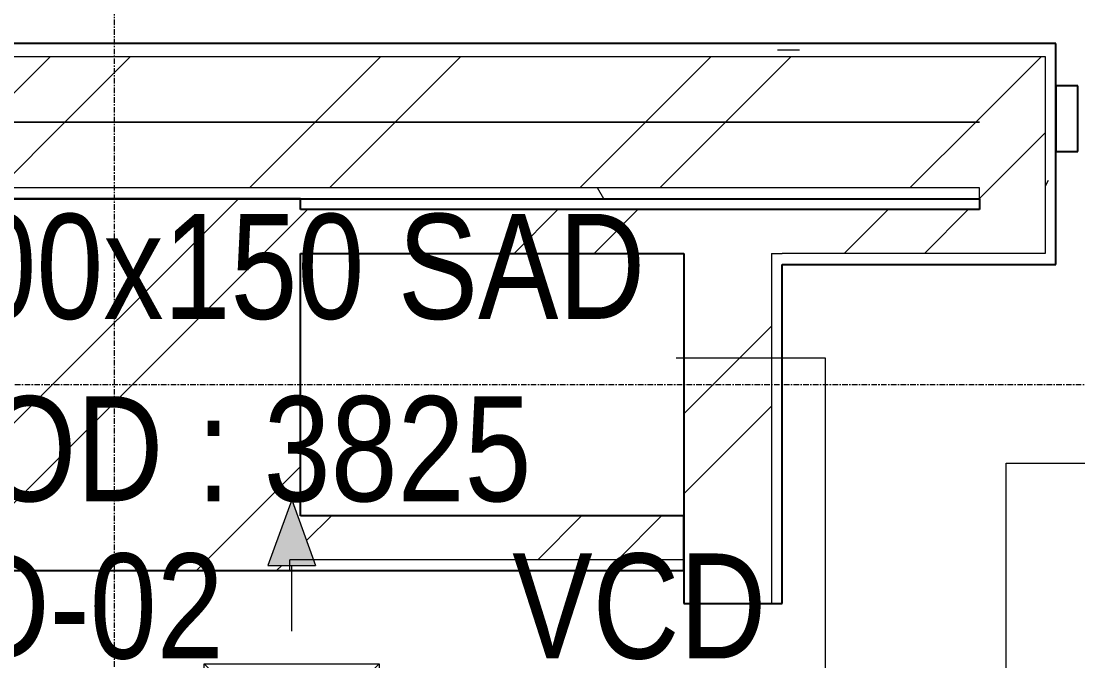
# Model space of a CAD drawing. Header units: inches. Extents: x -83664 to 20107, y -47222 to 19398.
# Drawn here: x -18186 to -15772, y -1396 to 66 of the extents above; entities that cross this region are included whole.
import ezdxf

# ---------------------------------------------------------------- set-up
doc = ezdxf.new("R2010")
doc.units = ezdxf.units.IN
doc.header["$MEASUREMENT"] = 0
doc.linetypes.add('Grid Line', pattern=[22.225, 12.7, -3.175, 3.175, -3.175])
doc.linetypes.add('Hidden 0_50', pattern=[1.0584, 0.5292, -0.5292])
for name, color, linetype, lineweight in [('A-DETL-GENF', 7, 'Continuous', 9), ('A-GLAZ-CWMG', 7, 'Continuous', 9), ('A-WALL', 7, 'Continuous', 9), ('A-WALL-PATT', 7, 'Continuous', 25), ('G-ANNO-TEXT', 7, 'Continuous', 9), ('M-HVAC-CDFF', 7, 'Continuous', 9), ('M-HVAC-DUCT-IDEN', 7, 'Continuous', 18), ('S-GRID', 7, 'Continuous', 9)]:
    doc.layers.add(name, color=color, linetype=linetype, lineweight=lineweight)
doc.styles.add('Arial Narrow_21', font='ARIALN.TTF', dxfattribs={"height": 240})
pattern_1 = [(45, (0, 0), (-377.1708, 377.1708), []), (45, (0, 571.5), (-377.1708, 377.1708), [])]
pattern_2 = [(0, (0, 0), (1219.2, 304.8), [50.292, -864.108, 50.292, -864.108, -4876.8]), (0, (0, 0), (1219.2, 304.8), [-1828.8, 50.292, -1778.508, 50.292, -864.108, -2133.6]), (0, (0, 0), (1219.2, 304.8), [-4572, 50.292, -559.308, 50.292, -1473.708]), (120, (457.2, 152.4), (-873.56454, 903.4582), [50.292, -864.108, 50.292, -864.108, -4876.8]), (120, (457.2, 152.4), (-873.56454, 903.4582), [-1828.8, 50.292, -1778.508, 50.292, -864.108, -2133.6]), (120, (457.2, 152.4), (-873.56454, 903.4582), [-4572, 50.292, -559.308, 50.292, -1473.708]), (240, (609.6, 762), (-345.63546, -1208.2582), [50.292, -864.108, 50.292, -864.108, -4876.8]), (240, (609.6, 762), (-345.63546, -1208.2582), [-1828.8, 50.292, -1778.508, 50.292, -864.108, -2133.6]), (240, (609.6, 762), (-345.63546, -1208.2582), [-4572, 50.292, -559.308, 50.292, -1473.708])]

# ---------------------------------------------------------------- blocks, each defined once
blk = doc.blocks.new('GCE-AT-Supply Air Rectangular Diffuser - 300x300-6788639-FIRST FLOOR AC CONDITIONING LAYOUT - PART A')
at = {"layer": 'A-DETL-GENF', "true_color": 0xff7f00}
for points in [[(54.6, 425), (0, 575), (-54.6, 425)], [(-425, -54.6), (-425, 54.6), (-575, 0)], [(425, -54.6), (575, 0), (425, 54.6)], [(0, -575), (54.6, -425), (-54.6, -425)]]:
    blk.add_hatch(color=30, dxfattribs=at).paths.add_polyline_path(points)
at = {"layer": 'A-DETL-GENF', "color": 30, "true_color": 0xff7f00}
for p, q in [((0, 575), (-54.6, 425)), ((0, 575), (54.6, 425)), ((-54.6, 425), (54.6, 425)), ((0, 275), (0, 425)), ((-200, -200), (200, 200)), ((-200, 200), (200, -200)), ((-200, -200), (-200, 200)), ((-200, 200), (200, 200)), ((200, 200), (200, -200)), ((-575, 0), (-425, 54.6)), ((-425, -54.6), (-425, 54.6)), ((425, 54.6), (425, -54.6)), ((575, 0), (425, 54.6)), ((-575, 0), (-425, -54.6)), ((275, 0), (425, 0)), ((-275, 0), (-425, 0)), ((575, 0), (425, -54.6)), ((200, -200), (-200, -200)), ((0, -275), (0, -425)), ((54.6, -425), (-54.6, -425)), ((0, -575), (-54.6, -425)), ((0, -575), (54.6, -425))]:
    blk.add_line(p, q, dxfattribs=at)
blk = doc.blocks.new('TEMW-SMBZ-HO-BM-HVAC-00002_rvt-1-FIRST FLOOR AC CONDITIONING LAYOUT - PART A')
at = {"layer": 'M-HVAC-CDFF', "color": 6, "linetype": 'Hidden 0_50', "lineweight": 9, "true_color": 0xff00ff}
blk.add_blockref('GCE-AT-Supply Air Rectangular Diffuser - 300x300-6788639-FIRST FLOOR AC CONDITIONING LAYOUT - PART A', (133889.1, 96769.7), dxfattribs=at)
blk = doc.blocks.new('TEMW-SMBZ-HO-BM-HVAC-00002_rvt-2-FIRST FLOOR AC CONDITIONING LAYOUT - PART A')
at = {"layer": 'M-HVAC-CDFF', "color": 6, "linetype": 'Hidden 0_50', "lineweight": 9, "true_color": 0xff00ff}
blk.add_blockref('GCE-AT-Supply Air Rectangular Diffuser - 300x300-6788639-FIRST FLOOR AC CONDITIONING LAYOUT - PART A', (133889.1, 96769.7), dxfattribs=at)
blk = doc.blocks.new('Rectangular Mullion - 50 x 150mm-423464-FIRST FLOOR AC CONDITIONING LAYOUT - PART A')
at = {"layer": 'A-GLAZ-CWMG', "color": 9, "lineweight": 25, "true_color": 0xbbbbbb}
for p, q in [((-50, 75), (0, 75)), ((-50, -75), (-50, 75)), ((0, 75), (0, -75)), ((0, -75), (-50, -75))]:
    blk.add_line(p, q, dxfattribs=at)
at = {"layer": 'A-GLAZ-CWMG', "color": 9, "true_color": 0xbbbbbb}
for p, q in [((0, 75), (-50, 75)), ((-50, 75), (-50, -75)), ((0, -75), (0, 75)), ((-50, -75), (0, -75))]:
    blk.add_line(p, q, dxfattribs=at)
blk = doc.blocks.new('SMBZ_Hospital Arch Model_2026_01_29_rvt-1-FIRST FLOOR AC CONDITIONING LAYOUT - PART A')
at = {"layer": 'A-WALL-PATT', "lineweight": 9, "true_color": 0xbbbbbb}
h = blk.add_hatch(dxfattribs=at)
h.set_pattern_fill('FP_13', color=9, style=0, pattern_type=2)
h.set_pattern_definition(pattern_2)
h.paths.add_polyline_path([(135609.4, 98357.7), (135609.4, 98387.7), (129934.4, 98387.7), (129934.4, 98357.7), (135459.4, 98357.7)])
h = blk.add_hatch(dxfattribs=at)
h.set_pattern_fill('FP_13', color=9, style=0, pattern_type=2)
h.set_pattern_definition(pattern_2)
h.paths.add_polyline_path([(135634.4, 97882.7), (135634.4, 98387.7), (135609.4, 98387.7), (135609.4, 97882.7)])
h = blk.add_hatch(dxfattribs=at)
h.set_pattern_fill('FP_12', color=9, style=0, pattern_type=2)
h.set_pattern_definition(pattern_1)
h.paths.add_polyline_path([(135288.1, 98207.7), (135459.4, 98207.7), (135459.4, 98357.7), (130084.4, 98357.7), (130084.4, 98207.7), (134497, 98207.7)])
h = blk.add_hatch(dxfattribs=at)
h.set_pattern_fill('FP_12', color=9, style=0, pattern_type=2)
h.set_pattern_definition(pattern_1)
h.paths.add_polyline_path([(135609.4, 97907.7), (135609.4, 98357.7), (135459.4, 98357.7), (135459.4, 97907.7)])
h = blk.add_hatch(dxfattribs=at)
h.set_pattern_fill('FP_12', color=9, style=0, pattern_type=2)
h.set_pattern_definition(pattern_1)
h.paths.add_polyline_path([(135288.1, 98057.7), (135459.4, 98057.7), (135459.4, 98207.7), (130084.4, 98207.7), (130084.4, 98057.7), (134497, 98057.7)])
h = blk.add_hatch(dxfattribs=at)
h.set_pattern_fill('FP_13', color=9, style=0, pattern_type=2)
h.set_pattern_definition(pattern_2)
h.paths.add_polyline_path([(132914.7, 98032.7), (135459.4, 98032.7), (135459.4, 98057.7), (130084.4, 98057.7), (130084.4, 98032.7), (131332.4, 98032.7)])
h = blk.add_hatch(dxfattribs=at)
h.set_pattern_fill('FP_12', color=9, style=0, pattern_type=2)
h.set_pattern_definition(pattern_1)
h.paths.add_polyline_path([(133084.4, 97182.7), (133884.4, 97182.7), (133884.4, 97194.7), (133834.5, 97194.7), (133889.1, 97344.7), (133902.5, 97307.7), (133909.4, 97307.7), (133909.4, 98032.7), (133059.4, 98032.7), (133059.4, 97307.7), (133084.4, 97307.7), (133084.4, 97194.7)])
h = blk.add_hatch(dxfattribs=at)
h.set_pattern_fill('FP_12', color=9, style=0, pattern_type=2)
h.set_pattern_definition(pattern_1)
h.paths.add_polyline_path([(134784.4, 97907.7), (134984.4, 97907.7), (134984.4, 98007.7), (133909.4, 98007.7), (133909.4, 97907.7), (134497, 97907.7)])
h = blk.add_hatch(dxfattribs=at)
h.set_pattern_fill('FP_12', color=9, style=0, pattern_type=2)
h.set_pattern_definition(pattern_1)
h.paths.add_polyline_path([(134984.4, 97907.7), (135459.4, 97907.7), (135459.4, 98007.7), (134984.4, 98007.7)])
h = blk.add_hatch(dxfattribs=at)
h.set_pattern_fill('FP_12', color=9, style=0, pattern_type=2)
h.set_pattern_definition(pattern_1)
h.paths.add_polyline_path([(134984.4, 97107.7), (134984.4, 97907.7), (134784.4, 97907.7), (134784.4, 97107.7)])
h = blk.add_hatch(dxfattribs=at)
h.set_pattern_fill('FP_12', color=9, style=0, pattern_type=2)
h.set_pattern_definition(pattern_1)
h.paths.add_polyline_path([(133938.9, 97207.7), (134784.4, 97207.7), (134784.4, 97307.7), (133902.5, 97307.7), (133906.6, 97296.6)])
at = {"layer": 'A-WALL', "color": 9, "lineweight": 25, "true_color": 0xbbbbbb}
for p, q in [((135459.4, 98387.7), (130084.4, 98387.7)), ((135609.4, 98387.7), (135459.4, 98387.7)), ((135634.4, 98387.7), (135609.4, 98387.7)), ((135634.4, 97882.7), (135634.4, 98387.7)), ((130084.4, 98032.7), (135459.4, 98032.7)), ((133909.4, 98032.7), (133059.4, 98032.7)), ((133909.4, 98007.7), (133909.4, 98032.7)), ((135459.4, 98032.7), (135459.4, 98007.7)), ((134984.4, 98007.7), (133909.4, 98007.7)), ((135009.4, 98007.7), (134984.4, 98007.7)), ((135459.4, 98007.7), (135009.4, 98007.7)), ((133909.4, 97307.7), (133909.4, 97907.7)), ((133909.4, 97907.7), (134784.4, 97907.7)), ((134784.4, 97907.7), (134784.4, 97107.7)), ((135009.4, 97107.7), (135009.4, 97882.7)), ((135009.4, 97882.7), (135459.4, 97882.7)), ((135459.4, 97882.7), (135609.4, 97882.7)), ((135609.4, 97882.7), (135634.4, 97882.7)), ((134784.4, 97307.7), (133909.4, 97307.7)), ((134784.4, 97182.7), (134784.4, 97307.7)), ((133084.4, 97182.7), (133884.4, 97182.7)), ((133884.4, 97182.7), (134784.4, 97182.7)), ((134784.4, 97107.7), (135009.4, 97107.7))]:
    blk.add_line(p, q, dxfattribs=at)
at = {"layer": 'A-WALL', "color": 9, "true_color": 0xbbbbbb}
for p, q in [((135459.4, 98387.7), (130084.4, 98387.7)), ((135609.4, 98387.7), (135459.4, 98387.7)), ((135459.4, 98387.7), (135634.4, 98387.7)), ((135634.4, 97882.7), (135634.4, 98387.7)), ((130084.4, 98357.7), (135459.4, 98357.7)), ((135459.4, 98357.7), (135609.4, 98357.7)), ((135609.4, 98357.7), (135609.4, 97907.7)), ((130084.4, 98207.7), (135459.4, 98207.7)), ((135459.4, 98207.7), (130084.4, 98207.7)), ((135459.4, 98057.7), (130084.4, 98057.7)), ((135459.4, 98032.7), (135459.4, 98057.7)), ((130084.4, 98032.7), (135459.4, 98032.7)), ((133059.4, 98032.7), (133909.4, 98032.7)), ((133909.4, 98032.7), (133909.4, 98007.7)), ((135459.4, 98032.7), (135459.4, 98007.7)), ((135009.4, 98007.7), (133909.4, 98007.7)), ((135459.4, 98007.7), (135009.4, 98007.7)), ((133909.4, 97907.7), (133909.4, 97307.7)), ((133909.4, 97907.7), (134784.4, 97907.7)), ((134784.4, 97907.7), (134784.4, 97107.7)), ((134984.4, 97907.7), (134984.4, 97107.7)), ((134984.4, 97907.7), (135009.4, 97907.7)), ((135459.4, 97907.7), (135009.4, 97907.7)), ((135609.4, 97907.7), (135459.4, 97907.7)), ((135009.4, 97107.7), (135009.4, 97882.7)), ((135009.4, 97882.7), (135459.4, 97882.7)), ((135634.4, 97882.7), (135459.4, 97882.7)), ((134784.4, 97307.7), (133909.4, 97307.7)), ((134784.4, 97307.7), (134784.4, 97182.7)), ((133884.4, 97182.7), (133884.4, 97207.7)), ((134784.4, 97207.7), (133884.4, 97207.7)), ((133884.4, 97182.7), (133084.4, 97182.7)), ((133884.4, 97182.7), (134784.4, 97182.7)), ((135009.4, 97107.7), (134784.4, 97107.7))]:
    blk.add_line(p, q, dxfattribs=at)
at = {"layer": 'A-GLAZ-CWMG', "color": 9, "lineweight": 9, "true_color": 0xbbbbbb, "extrusion": (0, 0, -1)}
blk.add_blockref('Rectangular Mullion - 50 x 150mm-423464-FIRST FLOOR AC CONDITIONING LAYOUT - PART A', (-135634.4, 98215.7), dxfattribs=at)

msp = doc.modelspace()

# ---------------------------------------------------------------- linework, layer by layer
at = {"layer": 'M-HVAC-DUCT-IDEN', "lineweight": 9}
for p, q in [((-16348.6, -703.7), (-16689.6, -703.7)), ((-16348.6, -1622.8), (-16348.6, -703.7)), ((-15935.9, -943.7), (-15656.1, -943.7)), ((-15935.9, -1622.8), (-15935.9, -943.7))]:
    msp.add_line(p, q, dxfattribs=at)
at = {"layer": 'S-GRID', "color": 254, "linetype": 'Grid Line', "true_color": 0xdcdcdc}
for p, q in [((-17972.3, -44103.7), (-17972.3, 15149.1)), ((20106.7, -764.5), (-81517, -764.5))]:
    msp.add_line(p, q, dxfattribs=at)

# ---------------------------------------------------------------- block references
at = {"lineweight": 5}
for name in ['SMBZ_Hospital Arch Model_2026_01_29_rvt-1-FIRST FLOOR AC CONDITIONING LAYOUT - PART A', 'TEMW-SMBZ-HO-BM-HVAC-00002_rvt-1-FIRST FLOOR AC CONDITIONING LAYOUT - PART A', 'TEMW-SMBZ-HO-BM-HVAC-00002_rvt-2-FIRST FLOOR AC CONDITIONING LAYOUT - PART A']:
    msp.add_blockref(name, (-151456.7, -98372.2), dxfattribs=at)

# ---------------------------------------------------------------- texts
at = {"layer": 'G-ANNO-TEXT', "char_height": 240, "attachment_point": 1, "style": 'Arial Narrow_21'}
for s, insert, width in [('SD-02', (-18502.1, -1150.3), 986.076), ('VCD', (-17063.9, -1150.3), 733.544)]:
    msp.add_mtext(s, dxfattribs=dict(at, insert=insert, width=width))
at = {"layer": 'M-HVAC-DUCT-IDEN', "lineweight": 9, "char_height": 240, "attachment_point": 1, "style": 'Arial Narrow_21'}
for s, insert, width in [('200x150 SAD', (-18456.6, -374.1), 2128.48), ('BOD : 3825', (-18456.6, -790.9), 1803.797)]:
    msp.add_mtext(s, dxfattribs=dict(at, insert=insert, width=width))

doc.saveas('drawing.dxf')
